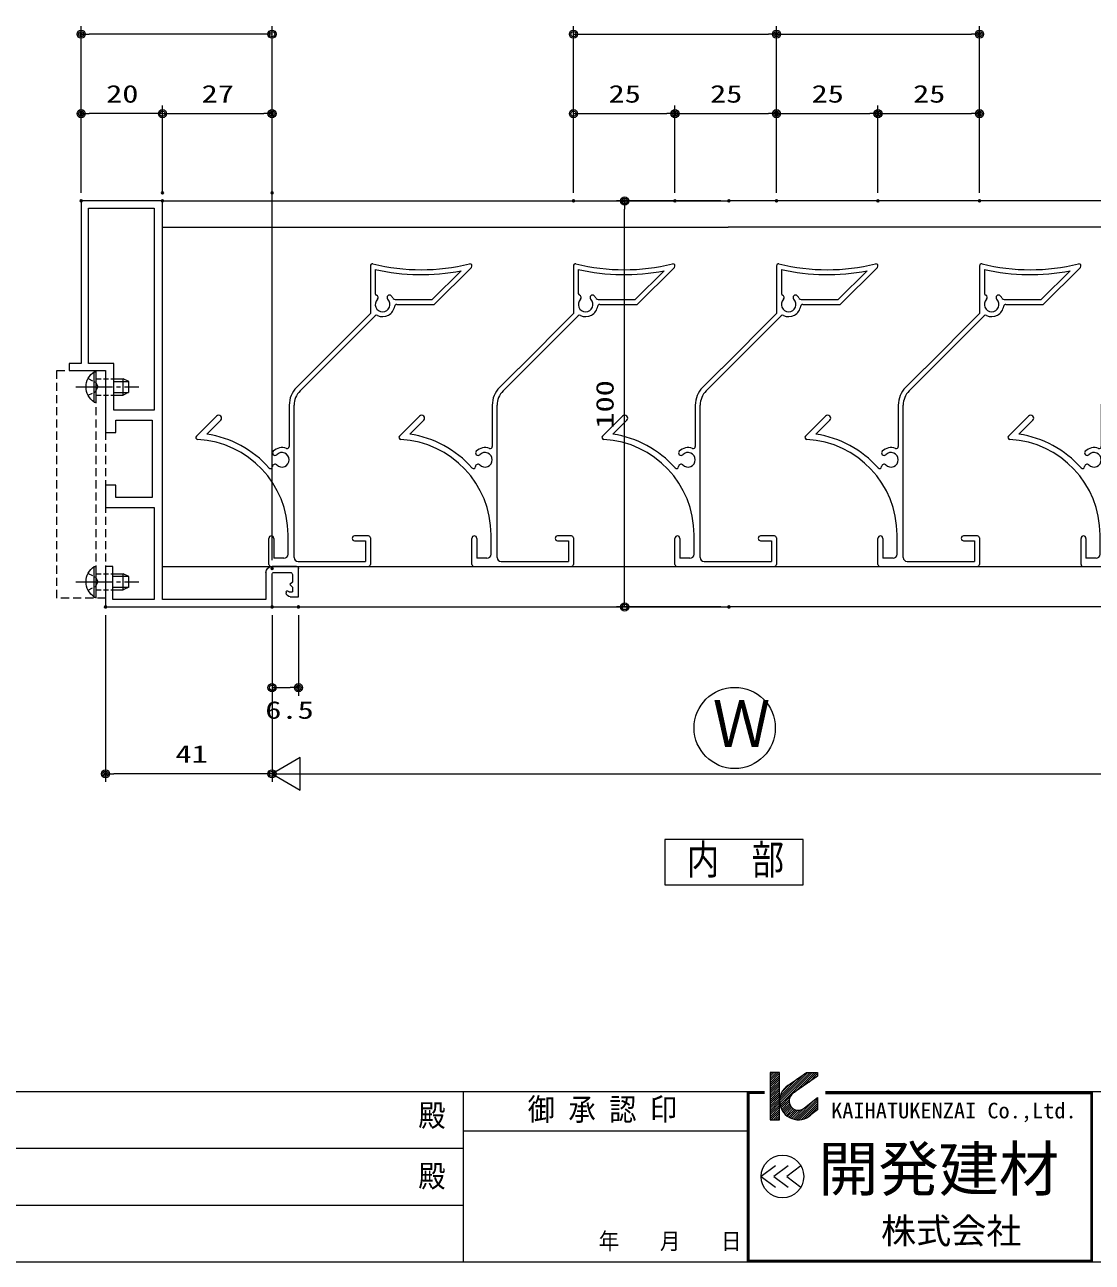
# Model space of a CAD drawing. Units: millimetres on the paper. Extents: x -395 to 395, y -281 to 281.
# Drawn here: x -42.7 to 220.2, y -281 to 23.8 of the extents above; entities that cross this region are included whole.
import ezdxf
from ezdxf.enums import TextEntityAlignment as Align

# ---------------------------------------------------------------- set-up
doc = ezdxf.new("R2010")
doc.units = ezdxf.units.MM
doc.header["$PDMODE"] = 32
doc.header["$PDSIZE"] = 0.5
for name, pattern in [('CHAIN2', [12, 9, -1, 1, -1]), ('DASHED1', [1.8, 1.2, -0.6]), ('DASHED2', [3, 2, -1])]:
    doc.linetypes.add(name, pattern=pattern)
for name, color, linetype, lineweight in [('0-0_USERZ', 3, 'Continuous', 9), ('0-1_F-1', 7, 'Continuous', 9), ('0-2__0-0_', 6, 'Continuous', 9), ('0-3__0-6_TITLE_WAKU', 7, 'Continuous', 9), ('0-5_0', 7, 'Continuous', 9), ('0-7_KATAZAI', 7, 'Continuous', 9), ('0-8_YSS_ZEN', 6, 'Continuous', 9), ('0-9_PARTS3', 134, 'Continuous', 9), ('0-A_USER1', 4, 'Continuous', 9), ('0-B__0-7_', 7, 'Continuous', 9), ('0-D_1-3', 3, 'DASHED2', 9)]:
    doc.layers.add(name, color=color, linetype=linetype, lineweight=lineweight)
doc.layers.add('0-6_Defpoints', color=7, linetype='Continuous')
doc.styles.add('HG丸ｺﾞｼｯｸM-PRO', font='')
doc.styles.add('ＭＳ ゴシック', font='')
doc.styles.get('HG丸ｺﾞｼｯｸM-PRO').set_extended_font_data('HG丸ｺﾞｼｯｸM-PRO')
doc.styles.get('ＭＳ ゴシック').set_extended_font_data('MS Gothic')

# ---------------------------------------------------------------- blocks, each defined once
blk = doc.blocks.new('A$C4D8D1E02')
at = {"layer": '0-2__0-0_'}
for p, q in [((3, 6.75), (0, 4.5)), ((5.7, 6.75), (2.7, 4.5)), ((0, 4.5), (3, 2.25)), ((2.7, 4.5), (5.7, 2.25))]:
    blk.add_line(p, q, dxfattribs=at)
blk.add_lwpolyline([(8.4, 6.75), (5.4, 4.5), (8.4, 2.25)], dxfattribs=at)
at = {"layer": '0-2__0-0_', "color": 2}
blk.add_circle((4.5, 4.5), 4.5, dxfattribs=at)
blk = doc.blocks.new('図枠')
at = {"layer": '0-0_USERZ', "color": 5}
for p, q in [((536.219, 46.317), (536.637, 46.735)), ((536.219, 45.793), (537.161, 46.735)), ((536.219, 45.269), (537.685, 46.735)), ((536.219, 44.746), (538.208, 46.735)), ((536.219, 44.222), (538.553, 46.555)), ((536.219, 43.698), (538.553, 46.031)), ((536.219, 43.174), (538.553, 45.507)), ((536.219, 42.65), (538.553, 44.983)), ((536.219, 42.126), (538.553, 44.46)), ((536.219, 41.602), (538.553, 43.936)), ((536.219, 41.079), (538.553, 43.412)), ((536.219, 40.555), (538.553, 42.888)), ((536.219, 40.031), (538.553, 42.364)), ((536.219, 39.507), (538.553, 41.84)), ((536.219, 38.983), (538.553, 41.317)), ((536.219, 38.459), (538.553, 40.793)), ((536.219, 37.936), (538.553, 40.269)), ((536.219, 37.412), (538.553, 39.745)), ((536.219, 36.888), (538.553, 39.221)), ((536.219, 36.364), (538.553, 38.697)), ((536.219, 35.84), (538.553, 38.173)), ((536.219, 35.316), (538.553, 37.65)), ((536.495, 35.068), (538.553, 37.126)), ((537.019, 35.068), (538.553, 36.602)), ((537.543, 35.068), (538.553, 36.078)), ((538.066, 35.068), (538.553, 35.554))]:
    blk.add_line(p, q, dxfattribs=at)
at = {"layer": '0-0_USERZ', "color": 4}
for p, q in [((538.555, 39.747), (545.542, 46.735)), ((538.596, 39.264), (546.066, 46.735)), ((538.614, 40.33), (544.741, 46.457)), ((538.653, 38.797), (546.59, 46.735)), ((542.207, 41.828), (547.114, 46.735)), ((543.964, 43.061), (547.638, 46.735)), ((545.721, 44.294), (547.886, 46.459)), ((547.478, 45.528), (547.886, 45.935)), ((538.756, 40.996), (542.984, 45.223)), ((539.117, 41.881), (541.226, 43.99)), ((538.769, 38.39), (541.165, 40.785)), ((538.891, 37.988), (540.916, 40.013)), ((542.373, 35.184), (547.166, 39.976)), ((542.836, 35.122), (547.886, 40.173)), ((543.358, 35.121), (547.886, 39.649)), ((544.708, 38.025), (547.886, 40.548)), ((544.708, 38.025), (547.886, 40.548)), ((539.068, 37.641), (540.908, 39.481)), ((539.245, 37.294), (540.997, 39.046)), ((539.466, 36.991), (541.149, 38.674)), ((539.696, 36.697), (541.35, 38.352)), ((539.947, 36.425), (541.594, 38.072)), ((540.229, 36.182), (541.88, 37.834)), ((540.511, 35.941), (542.213, 37.642)), ((540.844, 35.75), (542.601, 37.507)), ((541.178, 35.56), (543.054, 37.436)), ((541.552, 35.41), (543.625, 37.484)), ((541.943, 35.278), (544.639, 37.974)), ((543.922, 35.161), (547.886, 39.125)), ((544.63, 35.345), (547.886, 38.601)), ((545.605, 35.796), (547.886, 38.078))]:
    blk.add_line(p, q, dxfattribs=at)
at = {"layer": '0-0_USERZ', "color": 5}
blk.add_lwpolyline([(536.219, 35.068), (538.553, 35.068), (538.553, 46.735), (536.219, 46.735)], close=True, dxfattribs=at)
blk.add_lwpolyline([(536.219, 35.068), (538.553, 35.068), (538.553, 46.735), (536.219, 46.735)], close=True, dxfattribs=at)
at = {"layer": '0-0_USERZ', "color": 4}
for points in [[(540.595, 43.547), (545.137, 46.735), (547.886, 46.735), (547.886, 45.814), (541.913, 41.621)], [(540.595, 43.547), (545.137, 46.735), (547.886, 46.735), (547.886, 45.814), (541.913, 41.621)], [(547.886, 40.548), (547.886, 37.569), (546.278, 36.299)], [(547.886, 40.548), (547.886, 37.569), (546.278, 36.299)]]:
    blk.add_lwpolyline(points, dxfattribs=at)
for radius, start in [(4.618, 123.89516), (4.618, 123.89516), (2.284, 123.40234), (2.284, 123.40234)]:
    blk.add_arc((543.17, 39.714), radius, start, 312.29951, dxfattribs=at)
at = {"layer": '0-1_F-1'}
for p, q in [((534.869, 42), (530.586, 42)), ((530.586, 42), (530.586, 0)), ((530.668, 41.918), (530.668, 0.082)), ((534.869, 41.918), (530.668, 41.918)), ((530.995, 41.592), (530.995, 0.408)), ((534.869, 41.592), (530.995, 41.592)), ((549.892, 42), (615.589, 42)), ((549.892, 41.918), (615.507, 41.918)), ((549.892, 41.755), (615.344, 41.755)), ((549.892, 41.673), (615.262, 41.673)), ((549.892, 41.592), (615.18, 41.592)), ((615.18, 41.592), (615.18, 0.408)), ((615.262, 41.673), (615.262, 0.327)), ((615.344, 41.755), (615.344, 0.245)), ((615.507, 41.918), (615.507, 0.082)), ((615.589, 0), (530.586, 0)), ((615.507, 0.082), (530.668, 0.082)), ((615.425, 0.163), (530.75, 0.163)), ((615.344, 0.245), (530.831, 0.245)), ((615.262, 0.327), (530.913, 0.327)), ((615.18, 0.408), (530.995, 0.408))]:
    blk.add_line(p, q, dxfattribs=at)
blk.add_lwpolyline([(790.6, 0), (0, 0), (0, 562), (790.6, 562)], close=True, dxfattribs=at)
for points in [[(534.869, 41.837), (530.75, 41.837), (530.75, 0.163)], [(534.869, 41.755), (530.831, 41.755), (530.831, 0.245)], [(534.869, 41.673), (530.913, 41.673), (530.913, 0.327)], [(549.892, 41.837), (615.425, 41.837), (615.425, 0.163)]]:
    blk.add_lwpolyline(points, dxfattribs=at)
at = {"layer": '0-3__0-6_TITLE_WAKU'}
for p, q in [((534.869, 42), (0, 42)), ((460.59, 42), (460.59, 0)), ((530.586, 42), (530.586, 0)), ((790.6, 42), (549.892, 42)), ((530.586, 32.28), (460.59, 32.28)), ((460.59, 28), (191.489, 28)), ((460.59, 14), (191.489, 14))]:
    blk.add_line(p, q, dxfattribs=at)
at = {"layer": '0-0_USERZ', "xscale": 1.166667, "yscale": 1.166667}
blk.add_blockref('A$C4D8D1E02', (534, 15.869), dxfattribs=at)
at = {"layer": '0-1_F-1', "color": 4, "style": 'ＭＳ ゴシック', "width": 1.05}
blk.add_text('KAIHATUKENZAI Co.,Ltd.', height=3.848, dxfattribs=at).set_placement((551.24, 34.282), align=Align.BOTTOM_LEFT)
at = {"layer": '0-1_F-1', "style": 'HG丸ｺﾞｼｯｸM-PRO'}
for s, height, p in [('開発建材', 10.87, (548.075, 14.3)), ('株式会社', 6.344, (563.512, 2.665))]:
    blk.add_text(s, height=height, dxfattribs=at).set_placement(p, align=Align.BOTTOM_LEFT)
at = {"layer": '0-3__0-6_TITLE_WAKU', "style": 'ＭＳ ゴシック', "width": 0.9}
for s, height, p in [('御 承 認 印', 5.459, (476.505, 33.282)), ('殿', 5.462, (449.573, 31.787)), ('殿', 5.462, (449.573, 16.872)), ('年\u3000\u3000月\u3000\u3000日', 4.091, (494.019, 1.939))]:
    blk.add_text(s, height=height, dxfattribs=at).set_placement(p, align=Align.BOTTOM_LEFT)
blk = doc.blocks.new('ALW1')
at = {"layer": '0-5_0'}
blk.add_line((0, 0), (-1, 0), dxfattribs=at)
blk.add_lwpolyline([(-0.34641, -0.2), (0, 0), (-0.34641, 0.2)], close=True, dxfattribs=at)
blk = doc.blocks.new('WAKU-W')
at = {"layer": '0-5_0'}
for p, q in [((4.5, -3.75), (4.5, -3.5)), ((5.069, -3.778), (4.931, -3.922)), ((5.25, -3.7), (6, -3.7)), ((1.5, -8.5), (5.5, -8.5)), ((7, -10), (1, -10)), ((-26, -100), (-25.99, -100)), ((-26, -100), (-25.99, -100))]:
    blk.add_line(p, q, dxfattribs=at)
for points in [[(-26, -100), (-46, -100), (-46, -60), (-49, -60), (-49, -58.2), (-40, -58.2), (-40, -43), (-37.5, -43), (-37.5, -46), (-28.5, -46), (-28.5, -26.998), (-37.5, -26.998), (-37.5, -30), (-40, -30), (-40, -24.498), (-28, -24.498), (-28, -1.8), (-38.2, -1.8), (-38.2, -10), (-40, -10), (-40, 0), (1, 0), (1, -8)], [(-0.5, -8.5), (-0.5, -1.8), (-26, -1.8), (-26, -24.998), (-25.99, -24.998)], [(5.5, -2.5), (7.5, -2.5), (7.5, -9.5)], [(6, -8), (6, -6.1), (5.4, -5.5), (6, -4.9), (6, -3.7)], [(-26, -24.998), (-26, -48), (-25.99, -48)], [(-26, -48), (-26, -100), (-25.99, -100)]]:
    blk.add_lwpolyline(points, dxfattribs=at)
blk.add_lwpolyline([(-28, -98.2), (-28, -48.5), (-38, -48.5), (-38, -60), (-44.2, -60), (-44.2, -98.2)], close=True, dxfattribs=at)
for centre, radius, start, end in [((5.5, -3.5), 1, 90, 180), ((4.75, -3.75), 0.25, 180, 316.39718), ((5.25, -3.95), 0.25, 90, 136.39718), ((1, -8.5), 1.5, 180, 270), ((1.5, -8), 0.5, 180, 270), ((5.5, -8), 0.5, 270, 0), ((7, -9.5), 0.5, 270, 0)]:
    blk.add_arc(centre, radius, start, end, dxfattribs=at)
blk = doc.blocks.new('DOT1')
at = {"layer": '0-5_0'}
blk.add_line((0, 0), (-1, 0), dxfattribs=at)
for radius in [0.5, 0.325]:
    blk.add_circle((0, 0), radius, dxfattribs=at)
blk = doc.blocks.new('NAIBU_W')
at = {"layer": '0-A_USER1'}
blk.add_lwpolyline([(-17.028, -5.6), (17.028, -5.6), (17.028, 5.6), (-17.028, 5.6)], close=True, dxfattribs=at)
at = {"layer": '0-A_USER1', "style": 'ＭＳ ゴシック', "width": 0.8}
blk.add_text('内\u3000部', height=7.309, dxfattribs=at).set_placement((-11.628, -5.206), align=Align.BOTTOM_LEFT)
blk = doc.blocks.new('100_50-HA')
at = {"layer": '0-5_0'}
for p, q in [((-50, 89.5), (-50, 77.75)), ((-48.8, 88.616), (-48.8, 82.744)), ((-25.146, 89.146), (-34.293, 80)), ((-27.687, 88.303), (-34.79, 81.2)), ((-43.941, 81.2), (-34.79, 81.2)), ((-43.536, 80), (-34.293, 80)), ((-67.336, 58.717), (-48.859, 77.194)), ((-63.489, 64.261), (-50, 77.75)), ((-68.184, 59.566), (-63.545, 64.205)), ((-70, 55.182), (-70, 45)), ((-68.8, 17.7), (-68.8, 55.182)), ((-92.854, 47.604), (-87.927, 52.53)), ((-90.296, 48.039), (-86.866, 51.47)), ((-75, 16), (-75, 22.4)), ((-73.8, 22.4), (-73.8, 17.5)), ((-70.3, 18.5), (-70.3, 23.286)), ((-50.5, 23), (-53.9, 23)), ((-53.9, 21.8), (-51.2, 21.8)), ((-51.2, 21.8), (-51.2, 16.7)), ((-50, 22.5), (-50, 16)), ((-74.5, 15.5), (-50.5, 15.5)), ((-71.3, 17.5), (-73.8, 17.5)), ((-67.8, 16.7), (-51.2, 16.7))]:
    blk.add_line(p, q, dxfattribs=at)
for centre, radius, start, end in [((-49.5, 89.5), 0.5, 76.25397, 180), ((-37.5, 138.554), 50, 256.25367, 283.74632), ((-37.5, 138.554), 51.2, 257.24967, 281.04939), ((-25.5, 89.5), 0.5, 314.99899, 103.7474), ((-48.3, 82.744), 0.5, 180, 249.70645), ((-45.318, 81.712), 0.6, 45.52296, 225.52296), ((-47, 80), 1.8, 134.47785, 45.52214), ((-48.682, 81.712), 0.6, 314.47703, 69.70641), ((-47, 80), 3, 244.5232, 351.78689), ((-47, 80), 3, 29.05946, 45.52246), ((-43.941, 81.7), 0.5, 209.05941, 270), ((-43.536, 79.5), 0.5, 90, 171.78588), ((-48.506, 76.84), 0.5, 64.523, 135.001), ((-63.8, 55.182), 6.2, 135, 180), ((-63.8, 55.182), 5, 134.99989, 180), ((-87.396, 52), 0.75, 315.00067, 135.00067), ((-92.5, 47.25), 0.5, 135, 270), ((-93.8, 23.286), 23.5, 0, 86.82884), ((-93.8, 23.286), 25, 41.19647, 81.94403), ((-73.512, 43.432), 0.6, 135.52296, 315.52296), ((-71.8, 41.75), 3, 68.19626, 135.52279), ((-71.8, 41.75), 1.8, 224.47731, 135.52268), ((-70.5, 45), 0.5, 248.19622, 0), ((-74.612, 40.081), 0.5, 221.19673, 359.32798), ((-73.512, 40.068), 0.6, 44.47703, 179.32893), ((-74.4, 22.4), 0.6, 0, 180), ((-53.9, 22.4), 0.6, 90, 270), ((-50.5, 22.5), 0.5, 0, 90), ((-71.3, 18.5), 1, 270, 0), ((-74.5, 16), 0.5, 180, 270), ((-67.8, 17.7), 1, 180, 270), ((-50.5, 16), 0.5, 270, 0)]:
    blk.add_arc(centre, radius, start, end, dxfattribs=at)
blk = doc.blocks.new('U18')
at = {"layer": '0-9_PARTS3'}
for p, q in [((-0.509, 3.75), (0, 3.75)), ((0, 3.75), (0, -3.75)), ((4.3, 2), (6.6, 2)), ((4.3, 1.346), (7.909, 1.346)), ((6.6, 2), (6.6, -2)), ((8, 1.3), (6.6, 2)), ((8, 1.3), (8, -1.3)), ((4.3, -1.346), (7.909, -1.346)), ((4.3, -2), (6.6, -2)), ((8, -1.3), (6.6, -2))]:
    blk.add_line(p, q, dxfattribs=at)
at = {"layer": '0-9_PARTS3', "linetype": 'CHAIN2'}
blk.add_line((-5, 0), (10.5, 0), dxfattribs=at)
at = {"layer": '0-9_PARTS3', "linetype": 'DASHED1'}
for p, q in [((0, 2), (4.3, 2)), ((0, -2), (4.3, -2))]:
    blk.add_line(p, q, dxfattribs=at)
at = {"layer": '0-9_PARTS3'}
blk.add_lwpolyline([(-0.509, 3.75), (-0.509, -3.75), (0, -3.75)], dxfattribs=at)
at = {"layer": '0-9_PARTS3', "linetype": 'DASHED1'}
for points in [[(-2.009, 2.05), (-0.154, 1.145), (0.455, 0)], [(-2.009, -2.05), (-0.154, -1.145), (0.455, 0)]]:
    blk.add_lwpolyline(points, dxfattribs=at)
at = {"layer": '0-9_PARTS3'}
blk.add_arc((2.027, 0), 4.527, 124.06671, 235.93329, dxfattribs=at)
blk = doc.blocks.new('U19')
at = {"layer": '0-9_PARTS3'}
for p, q in [((-0.509, 3.75), (0, 3.75)), ((0, 3.75), (0, -3.75)), ((4.1, 2), (6.6, 2)), ((4.1, 1.346), (7.909, 1.346)), ((6.6, 2), (6.6, -2)), ((8, 1.3), (6.6, 2)), ((8, 1.3), (8, -1.3)), ((4.1, -1.346), (7.909, -1.346)), ((4.1, -2), (6.6, -2)), ((8, -1.3), (6.6, -2))]:
    blk.add_line(p, q, dxfattribs=at)
at = {"layer": '0-9_PARTS3', "linetype": 'CHAIN2'}
blk.add_line((-5, 0), (10.5, 0), dxfattribs=at)
at = {"layer": '0-9_PARTS3', "linetype": 'DASHED1'}
for p, q in [((0, 2), (4.1, 2)), ((0, -2), (4.1, -2))]:
    blk.add_line(p, q, dxfattribs=at)
at = {"layer": '0-9_PARTS3'}
blk.add_lwpolyline([(-0.509, 3.75), (-0.509, -3.75), (0, -3.75)], dxfattribs=at)
at = {"layer": '0-9_PARTS3', "linetype": 'DASHED1'}
for points in [[(-2.009, 2.05), (-0.154, 1.145), (0.455, 0)], [(-2.009, -2.05), (-0.154, -1.145), (0.455, 0)]]:
    blk.add_lwpolyline(points, dxfattribs=at)
at = {"layer": '0-9_PARTS3'}
blk.add_arc((2.027, 0), 4.527, 124.06671, 235.93329, dxfattribs=at)
blk = doc.blocks.new('A$C0AB24780')
at = {"layer": '0-D_1-3'}
blk.add_line((-2.3, -1.799), (-2.3, -57.799), dxfattribs=at)
blk.add_lwpolyline([(0, -57.799), (0, -1.799), (-12, -1.799), (-12, -57.799)], close=True, dxfattribs=at)
at = {"layer": '0-9_PARTS3'}
for name, p in [('U19', (-2.3, -5.799)), ('U18', (-2.3, -53.799))]:
    blk.add_blockref(name, p, dxfattribs=at)

msp = doc.modelspace()

# ---------------------------------------------------------------- linework, layer by layer
at = {"layer": '0-0_USERZ'}
for p, q in [((-28.754, -17.619), (-28.754, 23.447)), ((16.25, 21.447), (-26.754, 21.447)), ((18.25, -108.119), (18.25, 23.447)), ((92.478, -17.619), (92.478, 23.447)), ((94.478, 21.447), (140.478, 21.447)), ((142.478, -17.619), (142.478, 23.447)), ((142.478, -17.619), (142.478, 23.447)), ((144.478, 21.447), (190.478, 21.447)), ((192.478, -17.619), (192.478, 23.447)), ((-28.754, -17.619), (-28.754, 3.872)), ((-8.75, -17.619), (-8.75, 3.872)), ((-8.75, -15.619), (-8.75, 3.872)), ((18.25, -15.619), (18.25, 3.872)), ((92.478, -17.619), (92.478, 3.872)), ((117.478, -17.619), (117.478, 3.872)), ((117.478, -17.619), (117.478, 3.872)), ((142.478, -17.619), (142.478, 3.872)), ((142.478, -17.619), (142.478, 3.872)), ((167.478, -17.619), (167.478, 3.872)), ((167.478, -17.619), (167.478, 3.872)), ((192.478, -17.619), (192.478, 3.872)), ((-10.75, 1.872), (-26.754, 1.872)), ((-6.75, 1.872), (16.25, 1.872)), ((94.478, 1.872), (115.478, 1.872)), ((119.478, 1.872), (140.478, 1.872)), ((144.478, 1.872), (165.478, 1.872)), ((169.478, 1.872), (190.478, 1.872)), ((-8.75, -19.619), (130.596, -19.619)), ((128.773, -19.619), (103.087, -19.619)), ((273.134, -19.619), (130.596, -19.619)), ((105.087, -117.619), (105.087, -21.619)), ((-8.75, -26.119), (130.596, -26.119)), ((273.134, -26.119), (130.596, -26.119)), ((-8.75, -109.619), (273.134, -109.619)), ((-22.754, -121.619), (-22.754, -162.716)), ((18.25, -119.619), (130.596, -119.619)), ((18.25, -121.619), (18.25, -162.716)), ((18.25, -121.619), (18.25, -141.476)), ((24.75, -121.619), (24.75, -141.476)), ((128.773, -119.619), (103.087, -119.619)), ((246.134, -119.619), (130.596, -119.619)), ((20.25, -139.476), (22.75, -139.476)), ((16.25, -160.716), (-20.754, -160.716))]:
    msp.add_line(p, q, dxfattribs=at)
at = {"layer": '0-6_Defpoints'}
for p in [(-28.754, 21.447), (142.478, 21.447), (192.478, 21.447), (-28.754, 1.872), (18.25, 1.872), (117.478, 1.872), (142.478, 1.872), (167.478, 1.872), (192.478, 1.872), (-8.75, -17.619), (18.25, -17.619), (-28.754, -19.619), (-8.75, -19.619), (92.478, -19.619), (105.087, -19.619), (117.478, -19.619), (130.773, -19.619), (142.478, -19.619), (167.478, -19.619), (192.478, -19.619), (18.25, -110.119), (-22.754, -119.619), (18.25, -119.619), (18.25, -119.619), (24.75, -119.619), (130.773, -119.619), (24.75, -139.476), (-22.754, -160.716)]:
    msp.add_point(p, dxfattribs=at)
at = {"layer": '0-8_YSS_ZEN'}
for p, q in [((18.25, -121.619), (18.25, -162.716)), ((38.25, -160.716), (226.134, -160.716))]:
    msp.add_line(p, q, dxfattribs=at)
at = {"layer": '0-B__0-7_'}
msp.add_circle((132.192, -149.413), 10, dxfattribs=at)

# ---------------------------------------------------------------- block references
at = {"layer": '0-0_USERZ'}
msp.add_blockref('図枠', (-395.3, -281), dxfattribs=at)
at = {"layer": '0-0_USERZ', "xscale": 2, "yscale": 2}
for p, rotation in [((-28.754, 21.447), 180), ((92.478, 21.447), 180), ((142.478, 21.447), 180), ((-28.754, 1.872), 180), ((-8.75, 1.872), 180), ((92.478, 1.872), 180), ((117.478, 1.872), 180), ((142.478, 1.872), 180), ((167.478, 1.872), 180), ((105.087, -19.619), 90), ((105.087, -119.619), 270), ((18.25, -139.476), 180), ((-22.754, -160.716), 180)]:
    msp.add_blockref('DOT1', p, dxfattribs=dict(at, rotation=rotation))
for p in [(18.25, 21.447), (142.478, 21.447), (192.478, 21.447), (-8.75, 1.872), (18.25, 1.872), (117.478, 1.872), (142.478, 1.872), (167.478, 1.872), (192.478, 1.872), (24.75, -139.476), (18.25, -160.716)]:
    msp.add_blockref('DOT1', p, dxfattribs=at)
at = {"layer": '0-0_USERZ', "xscale": -1, "rotation": 180}
msp.add_blockref('A$C0AB24780', (-22.75, -119.218), dxfattribs=at)
at = {"layer": '0-5_0'}
for p in [(92.478, -125.122), (142.478, -125.122), (192.478, -125.122), (242.478, -125.122), (292.478, -125.122)]:
    msp.add_blockref('100_50-HA', p, dxfattribs=at)
at = {"layer": '0-7_KATAZAI', "xscale": -1, "rotation": 180}
msp.add_blockref('WAKU-W', (17.25, -119.619), dxfattribs=at)
at = {"layer": '0-8_YSS_ZEN', "xscale": 20, "yscale": 20, "rotation": 180}
msp.add_blockref('ALW1', (18.25, -160.716), dxfattribs=at)
at = {"layer": '0-A_USER1'}
msp.add_blockref('NAIBU_W', (132.044, -182.466), dxfattribs=at)

# ---------------------------------------------------------------- texts
at = {"layer": '0-0_USERZ', "style": 'ＭＳ ゴシック', "width": 1.35}
for s, p in [('20', (-22.609, 3.289)), ('27', (0.893, 3.289)), ('25', (101.121, 3.289)), ('25', (126.121, 3.289)), ('25', (151.121, 3.289)), ('25', (176.121, 3.289)), ('6.5', (16.582, -148.457)), ('41', (-5.53, -159.299))]:
    msp.add_text(s, height=4.333, dxfattribs=at).set_placement(p, align=Align.BOTTOM_LEFT)
msp.add_text('100', height=4.333, rotation=90, dxfattribs=at).set_placement((103.67, -75.694), align=Align.BOTTOM_LEFT)
at = {"layer": '0-B__0-7_', "style": 'ＭＳ ゴシック', "width": 0.9}
msp.add_text('Ｗ', height=11.55, dxfattribs=at).set_placement((126.784, -157.587), align=Align.BOTTOM_LEFT)

doc.saveas('drawing.dxf')
